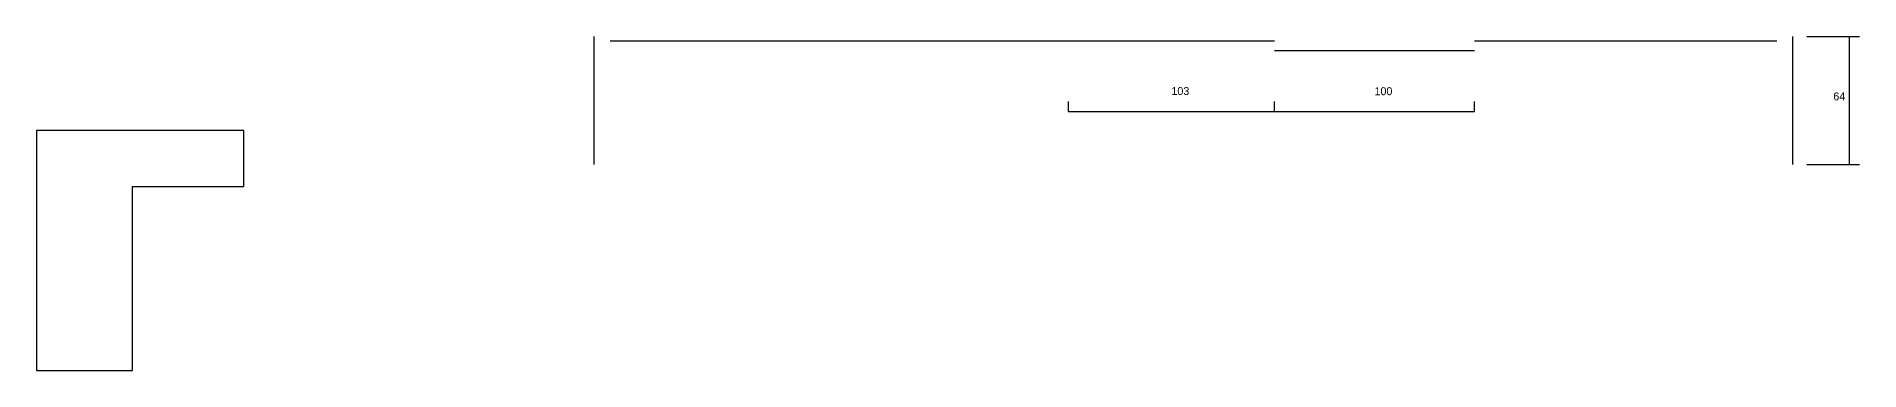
# Model space of a CAD drawing. Header units: metres. Extents: x 6022 to 8885, y 10176 to 11488.
# Drawn here: x 6119 to 7030, y 10176 to 10343 of the extents above; entities that cross this region are included whole.
import ezdxf

# ---------------------------------------------------------------- set-up
doc = ezdxf.new("R2010")
doc.units = ezdxf.units.M
for name, color, linetype in [('CONCRETO', 251, 'Continuous'), ('Painéis', 200, 'Continuous'), ('SARR_2.2x7', 40, 'Continuous')]:
    doc.layers.add(name, color=color, linetype=linetype)

msp = doc.modelspace()

# ---------------------------------------------------------------- linework, layer by layer
at = {"layer": 'CONCRETO'}
msp.add_lwpolyline([(6222.9, 10267.8), (6222.9, 10295.8), (6119.3, 10295.8), (6119.3, 10267.8), (6119.3, 10267.8), (6119.3, 10175.8), (6167.3, 10175.8), (6167.3, 10267.8)], close=True, dxfattribs=at)
at = {"layer": 'Painéis'}
for p, q in [((7004, 10342.9), (7030.4, 10342.9)), ((7025.4, 10278.9), (7025.4, 10342.9)), ((6635, 10305.4), (6635, 10310.4)), ((6635, 10305.4), (6738, 10305.4)), ((6738, 10305.4), (6738, 10310.4)), ((6738, 10305.4), (6738, 10310.4)), ((6738, 10305.4), (6838, 10305.4)), ((6838, 10305.4), (6838, 10310.4)), ((7004, 10278.9), (7030.4, 10278.9))]:
    msp.add_line(p, q, dxfattribs=at)
at = {"layer": 'SARR_2.2x7'}
for p, q in [((6398, 10278.9), (6398, 10342.9)), ((6997, 10278.9), (6997, 10342.9)), ((6406, 10340.7), (6635, 10340.7)), ((6635, 10340.7), (6738, 10340.7)), ((6738, 10335.9), (6838, 10335.9)), ((6838, 10340.7), (6879, 10340.7)), ((6879, 10340.7), (6989, 10340.7))]:
    msp.add_line(p, q, dxfattribs=at)

# ---------------------------------------------------------------- texts
at = {"layer": 'Painéis'}
for s, p in [('103', (6686.5, 10313.6)), ('100', (6788, 10313.5)), ('64', (7017.3, 10310.9))]:
    msp.add_text(s, height=4, dxfattribs=at).set_placement(p)

doc.saveas('drawing.dxf')
